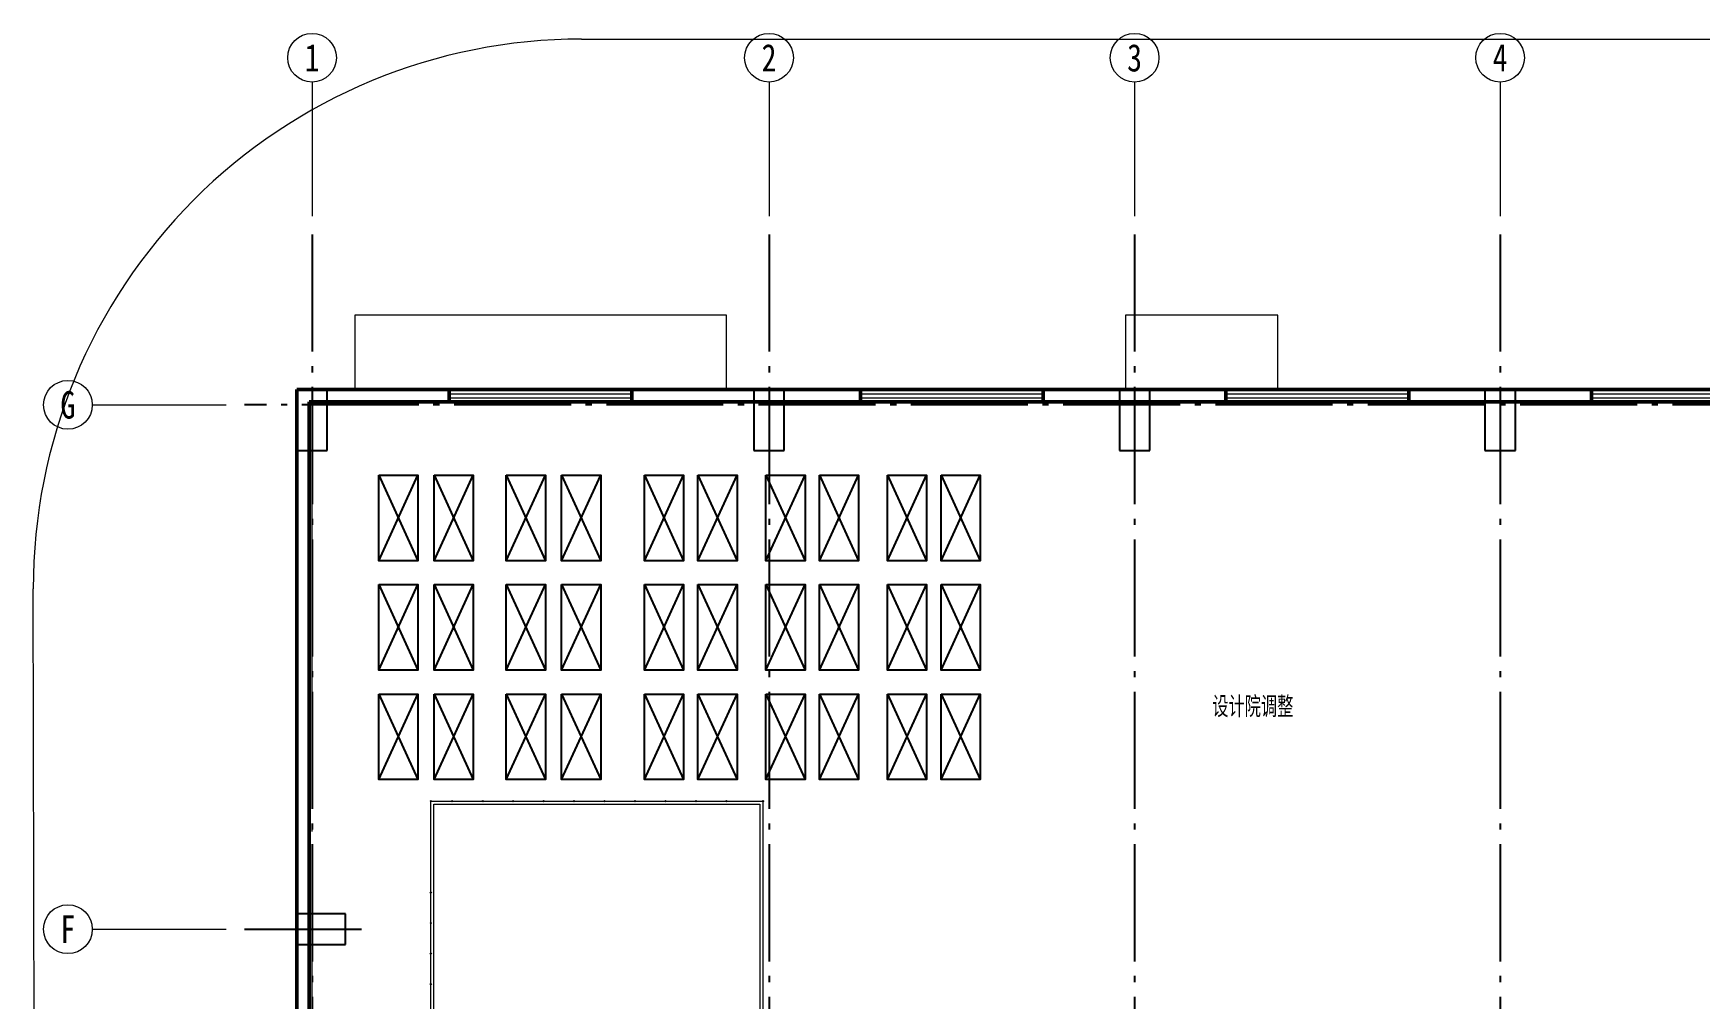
# Model space of a CAD drawing. Header units: metres. Extents: x 497148 to 498044, y 2998751 to 2999627.
# Drawn here: x 497567.86 to 497595.21, y 2999610.86 to 2999626.69 of the extents above; entities that cross this region are included whole.
import ezdxf
from ezdxf.enums import TextEntityAlignment as Align

# ---------------------------------------------------------------- set-up
doc = ezdxf.new("R2010")
doc.units = ezdxf.units.M
for name, pattern in [('ACAD_ISO04W100', [30.5, 24, -3, 0.5, -3]), ('CENTER', [2, 1.25, -0.25, 0.25, -0.25]), ('DOTE', [2.42, 2, -0.2, 0.02, -0.2])]:
    doc.linetypes.add(name, pattern=pattern)
for name, color, linetype, lineweight in [('05', 4, 'CENTER', 25), ('YQ_AXIS', 3, 'Continuous', 18), ('厂房', 7, 'Continuous', 18), ('道路', 4, 'Continuous', 15)]:
    doc.layers.add(name, color=color, linetype=linetype, lineweight=lineweight)
for name, color, linetype in [('A-WALL', 4, 'Continuous'), ('A-楼板', 5, 'Continuous'), ('A-窗', 2, 'Continuous'), ('COLUMN', 9, 'Continuous'), ('DOTE', 1, 'CENTER')]:
    doc.layers.add(name, color=color, linetype=linetype)
doc.layers.add('建筑轴线', color=1, linetype='DOTE', lineweight=15, plot=False)
doc.styles.add('HZTXT', font='SimSun.ttf', dxfattribs={"width": 0.7})
doc.styles.add('YQ_AXIS', font='SimSun.ttf', dxfattribs={"width": 0.8})

# ---------------------------------------------------------------- blocks, each defined once
blk = doc.blocks.new('组合窗-双层双列-上部固定下部推拉 - C3024-4489019-7_000平面图_4283225_543')
at = {"color": 0, "lineweight": 50}
for p, q in [((-1500, -100), (-1500, 100)), ((1500, 100), (1500, -100))]:
    blk.add_line(p, q, dxfattribs=at)
at = {"color": 0, "lineweight": 18}
for p, q in [((-1500, 100), (1500, 100)), ((-1500, 33), (1500, 33)), ((-1500, -33), (1500, -33)), ((1500, -100), (-1500, -100))]:
    blk.add_line(p, q, dxfattribs=at)
blk = doc.blocks.new('四扇平开 - C3012-4488992-7_000平面图_4283225_543')
at = {"color": 0, "lineweight": 50}
for p, q in [((-1500, -100), (-1500, 100)), ((1500, 100), (1500, -100))]:
    blk.add_line(p, q, dxfattribs=at)
at = {"color": 0, "lineweight": 18}
for p, q in [((-1500, 100), (1500, 100)), ((-1500, 33), (1500, 33)), ((-1500, -33), (1500, -33)), ((1500, -100), (-1500, -100))]:
    blk.add_line(p, q, dxfattribs=at)
blk = doc.blocks.new('A$Ce080179e')
at = {"color": 4}
for p, q in [((50.031, 39.846), (50.673, 38.443)), ((50.031, 38.443), (50.673, 39.846)), ((50.939, 38.443), (51.582, 39.846)), ((50.939, 39.846), (51.582, 38.443)), ((52.124, 38.443), (52.767, 39.846)), ((52.124, 39.846), (52.767, 38.443)), ((53.032, 39.846), (53.675, 38.443)), ((53.032, 38.443), (53.675, 39.846)), ((54.391, 38.443), (55.033, 39.846)), ((54.391, 39.846), (55.033, 38.443)), ((55.269, 38.443), (55.912, 39.846)), ((55.269, 39.846), (55.912, 38.443)), ((56.385, 38.443), (57.028, 39.846)), ((56.385, 39.846), (57.028, 38.443)), ((57.264, 38.443), (57.907, 39.846)), ((57.264, 39.846), (57.907, 38.443)), ((58.38, 38.443), (59.023, 39.846)), ((58.38, 39.846), (59.023, 38.443)), ((59.259, 38.443), (59.901, 39.846)), ((59.259, 39.846), (59.901, 38.443)), ((50.031, 38.051), (50.673, 36.648)), ((50.031, 36.648), (50.673, 38.051)), ((50.939, 36.648), (51.582, 38.051)), ((50.939, 38.051), (51.582, 36.648)), ((52.124, 36.648), (52.767, 38.051)), ((52.124, 38.051), (52.767, 36.648)), ((53.032, 38.051), (53.675, 36.648)), ((53.032, 36.648), (53.675, 38.051)), ((54.391, 36.648), (55.033, 38.051)), ((54.391, 38.051), (55.033, 36.648)), ((55.269, 36.648), (55.912, 38.051)), ((55.269, 38.051), (55.912, 36.648)), ((56.385, 36.648), (57.028, 38.051)), ((56.385, 38.051), (57.028, 36.648)), ((57.264, 36.648), (57.907, 38.051)), ((57.264, 38.051), (57.907, 36.648)), ((58.38, 36.648), (59.023, 38.051)), ((58.38, 38.051), (59.023, 36.648)), ((59.259, 36.648), (59.901, 38.051)), ((59.259, 38.051), (59.901, 36.648)), ((50.031, 36.256), (50.673, 34.854)), ((50.031, 34.854), (50.673, 36.256)), ((50.939, 34.854), (51.582, 36.256)), ((50.939, 36.256), (51.582, 34.854)), ((52.124, 34.854), (52.767, 36.256)), ((52.124, 36.256), (52.767, 34.854)), ((53.032, 36.256), (53.675, 34.854)), ((53.032, 34.854), (53.675, 36.256)), ((54.391, 34.854), (55.033, 36.256)), ((54.391, 36.256), (55.033, 34.854)), ((55.269, 34.854), (55.912, 36.256)), ((55.269, 36.256), (55.912, 34.854)), ((56.385, 34.854), (57.028, 36.256)), ((56.385, 36.256), (57.028, 34.854)), ((57.264, 34.854), (57.907, 36.256)), ((57.264, 36.256), (57.907, 34.854)), ((58.38, 34.854), (59.023, 36.256)), ((58.38, 36.256), (59.023, 34.854)), ((59.259, 34.854), (59.901, 36.256)), ((59.259, 36.256), (59.901, 34.854))]:
    blk.add_line(p, q, dxfattribs=at)
for points in [[(50.031, 39.846), (50.673, 39.846), (50.673, 38.443), (50.031, 38.443)], [(50.939, 39.846), (51.582, 39.846), (51.582, 38.443), (50.939, 38.443)], [(52.124, 39.846), (52.767, 39.846), (52.767, 38.443), (52.124, 38.443)], [(53.032, 39.846), (53.675, 39.846), (53.675, 38.443), (53.032, 38.443)], [(54.391, 39.846), (55.033, 39.846), (55.033, 38.443), (54.391, 38.443)], [(55.269, 39.846), (55.912, 39.846), (55.912, 38.443), (55.269, 38.443)], [(56.385, 39.846), (57.028, 39.846), (57.028, 38.443), (56.385, 38.443)], [(57.264, 39.846), (57.907, 39.846), (57.907, 38.443), (57.264, 38.443)], [(58.38, 39.846), (59.023, 39.846), (59.023, 38.443), (58.38, 38.443)], [(59.259, 39.846), (59.901, 39.846), (59.901, 38.443), (59.259, 38.443)], [(50.031, 38.051), (50.673, 38.051), (50.673, 36.648), (50.031, 36.648)], [(50.939, 38.051), (51.582, 38.051), (51.582, 36.648), (50.939, 36.648)], [(52.124, 38.051), (52.767, 38.051), (52.767, 36.648), (52.124, 36.648)], [(53.032, 38.051), (53.675, 38.051), (53.675, 36.648), (53.032, 36.648)], [(54.391, 38.051), (55.033, 38.051), (55.033, 36.648), (54.391, 36.648)], [(55.269, 38.051), (55.912, 38.051), (55.912, 36.648), (55.269, 36.648)], [(56.385, 38.051), (57.028, 38.051), (57.028, 36.648), (56.385, 36.648)], [(57.264, 38.051), (57.907, 38.051), (57.907, 36.648), (57.264, 36.648)], [(58.38, 38.051), (59.023, 38.051), (59.023, 36.648), (58.38, 36.648)], [(59.259, 38.051), (59.901, 38.051), (59.901, 36.648), (59.259, 36.648)], [(50.031, 36.256), (50.673, 36.256), (50.673, 34.854), (50.031, 34.854)], [(50.939, 36.256), (51.582, 36.256), (51.582, 34.854), (50.939, 34.854)], [(52.124, 36.256), (52.767, 36.256), (52.767, 34.854), (52.124, 34.854)], [(53.032, 36.256), (53.675, 36.256), (53.675, 34.854), (53.032, 34.854)], [(54.391, 36.256), (55.033, 36.256), (55.033, 34.854), (54.391, 34.854)], [(55.269, 36.256), (55.912, 36.256), (55.912, 34.854), (55.269, 34.854)], [(56.385, 36.256), (57.028, 36.256), (57.028, 34.854), (56.385, 34.854)], [(57.264, 36.256), (57.907, 36.256), (57.907, 34.854), (57.264, 34.854)], [(58.38, 36.256), (59.023, 36.256), (59.023, 34.854), (58.38, 34.854)], [(59.259, 36.256), (59.901, 36.256), (59.901, 34.854), (59.259, 34.854)]]:
    blk.add_lwpolyline(points, close=True, dxfattribs=at)
at = {"layer": 'A-WALL', "lineweight": 50}
for p, q in [((48.686, 41.25), (48.686, 15.35)), ((48.886, 41.25), (48.686, 41.25)), ((51.186, 41.25), (48.886, 41.25)), ((48.886, 41.05), (51.186, 41.05)), ((48.886, 15.35), (48.886, 41.05)), ((54.186, 41.25), (51.186, 41.25)), ((51.186, 41.05), (54.186, 41.05)), ((57.936, 41.25), (54.186, 41.25)), ((54.186, 41.05), (57.936, 41.05)), ((60.936, 41.25), (57.936, 41.25)), ((57.936, 41.05), (60.936, 41.05)), ((63.936, 41.25), (60.936, 41.25)), ((60.936, 41.05), (63.936, 41.05)), ((66.936, 41.25), (63.936, 41.25)), ((63.936, 41.05), (66.936, 41.05)), ((69.936, 41.25), (66.936, 41.25)), ((66.936, 41.05), (69.936, 41.05)), ((72.936, 41.25), (69.936, 41.25)), ((69.936, 41.05), (72.936, 41.05))]:
    blk.add_line(p, q, dxfattribs=at)
at = {"layer": 'A-楼板', "lineweight": 18}
for points in [[(49.636, 41.27), (55.736, 41.27), (55.736, 42.47), (49.636, 42.47)], [(62.286, 41.27), (64.786, 41.27), (64.786, 42.47), (62.286, 42.47)]]:
    blk.add_lwpolyline(points, close=True, dxfattribs=at)
at = {"layer": 'COLUMN'}
for p, q in [((49.186, 41.25), (48.686, 41.25)), ((48.686, 41.25), (48.686, 40.25)), ((49.186, 40.25), (49.186, 41.25)), ((56.686, 41.25), (56.186, 41.25)), ((56.186, 41.25), (56.186, 40.25)), ((56.686, 40.25), (56.686, 41.25)), ((62.686, 41.25), (62.186, 41.25)), ((62.186, 41.25), (62.186, 40.25)), ((62.686, 40.25), (62.686, 41.25)), ((68.686, 41.25), (68.186, 41.25)), ((68.186, 41.25), (68.186, 40.25)), ((68.686, 40.25), (68.686, 41.25)), ((48.686, 40.25), (49.186, 40.25)), ((56.186, 40.25), (56.686, 40.25)), ((62.186, 40.25), (62.686, 40.25)), ((68.186, 40.25), (68.686, 40.25)), ((49.486, 32.65), (48.686, 32.65)), ((48.686, 32.65), (48.686, 32.15)), ((49.486, 32.15), (49.486, 32.65)), ((48.686, 32.15), (49.486, 32.15))]:
    blk.add_line(p, q, dxfattribs=at)
at = {"layer": 'DOTE', "color": 251, "linetype": 'ACAD_ISO04W100', "ltscale": 0.08}
for p, q in [((48.936, 43.793), (48.936, 4.962)), ((56.436, 43.793), (56.436, 4.962)), ((62.436, 43.793), (62.436, 4.962)), ((68.436, 43.793), (68.436, 4.962)), ((110.686, 41), (47.828, 41)), ((47.828, 32.4), (49.867, 32.4))]:
    blk.add_line(p, q, dxfattribs=at)
at = {"layer": 'YQ_AXIS', "ltscale": 0.05}
for p, q in [((48.936, 46.293), (48.936, 44.093)), ((56.436, 46.293), (56.436, 44.093)), ((62.436, 46.293), (62.436, 44.093)), ((68.436, 46.293), (68.436, 44.093)), ((45.328, 41), (47.528, 41)), ((45.328, 32.4), (47.528, 32.4))]:
    blk.add_line(p, q, dxfattribs=at)
for centre in [(48.936, 46.693), (56.436, 46.693), (62.436, 46.693), (68.436, 46.693), (44.928, 41), (44.928, 32.4)]:
    blk.add_circle(centre, 0.4, dxfattribs=at)
at = {"layer": '厂房'}
blk.add_line((56.336, 34.5), (56.336, 22.4), dxfattribs=at)
for points in [[(56.336, 22.4), (50.886, 22.4), (50.886, 34.5), (56.336, 34.5)], [(56.286, 22.45), (50.936, 22.45), (50.936, 34.45), (56.286, 34.45)]]:
    blk.add_lwpolyline(points, close=True, dxfattribs=at)
for centre in [(50.886, 34.5), (51.236, 34.5), (51.736, 34.5), (52.236, 34.5), (52.736, 34.5), (53.236, 34.5), (53.736, 34.5), (54.236, 34.5), (54.736, 34.5), (55.236, 34.5), (55.236, 34.5), (55.736, 34.5), (55.736, 34.5), (56.336, 34.5), (50.886, 33), (50.886, 32.5), (50.886, 32), (50.886, 31.5)]:
    blk.add_circle(centre, 0.01, dxfattribs=at)
at = {"layer": '建筑轴线', "ltscale": 3}
blk.add_lwpolyline([(110.686, 5.5), (48.936, 5.5), (48.936, 41)], dxfattribs=at)
at = {"layer": '道路', "linetype": 'ByBlock', "lineweight": 0, "ltscale": 0.2}
for p, q in [((53.36, 47), (110.692, 47)), ((44.412, 8.984), (44.36, 37.984))]:
    blk.add_line(p, q, dxfattribs=at)
blk.add_arc((53.36, 38), 9, 90, 180.1021, dxfattribs=at)
at = {"layer": 'A-窗', "xscale": 0.001, "yscale": 0.001, "zscale": 0.001}
for name, p in [('组合窗-双层双列-上部固定下部推拉 - C3024-4489019-7_000平面图_4283225_543', (52.686, 41.15)), ('组合窗-双层双列-上部固定下部推拉 - C3024-4489019-7_000平面图_4283225_543', (59.436, 41.15)), ('组合窗-双层双列-上部固定下部推拉 - C3024-4489019-7_000平面图_4283225_543', (65.436, 41.15)), ('四扇平开 - C3012-4488992-7_000平面图_4283225_543', (71.436, 41.15))]:
    blk.add_blockref(name, p, dxfattribs=at)
at = {"layer": '05', "style": 'HZTXT', "width": 0.65}
blk.add_text('设计院调整', height=0.3, dxfattribs=at).set_placement((63.712, 35.91))
at = {"layer": 'YQ_AXIS', "color": 7, "ltscale": 0.05, "style": 'YQ_AXIS', "width": 0.8}
for s, p in [('1', (48.936, 46.693)), ('2', (56.436, 46.693)), ('3', (62.436, 46.693)), ('4', (68.436, 46.693)), ('G', (44.928, 41)), ('F', (44.928, 32.4))]:
    blk.add_text(s, height=0.45, dxfattribs=at).set_placement(p, align=Align.MIDDLE_CENTER)

msp = doc.modelspace()

# ---------------------------------------------------------------- block references
msp.add_blockref('A$Ce080179e', (497523.498, 2999579.599))

doc.saveas('drawing.dxf')
